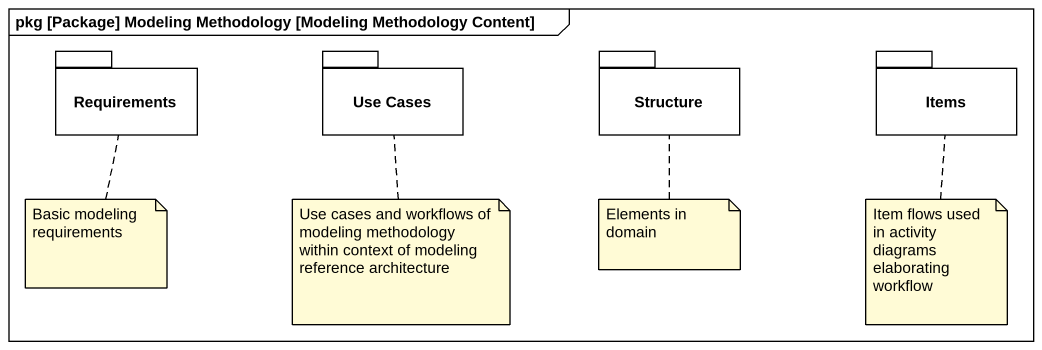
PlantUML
@startuml
mainframe pkg [Package] Modeling Methodology [Modeling Methodology Content]
package Requirements {
}
package "Use Cases" as Use_Cases {
}
package Structure {
}
package Items {
}
note bottom of Requirements : Basic modeling requirements
note bottom of Use_Cases : Use cases and workflows of modeling methodology within context of modeling reference architecture
note bottom of Structure : Elements in domain
note bottom of Items : Item flows used in activity diagrams elaborating workflow
@enduml
